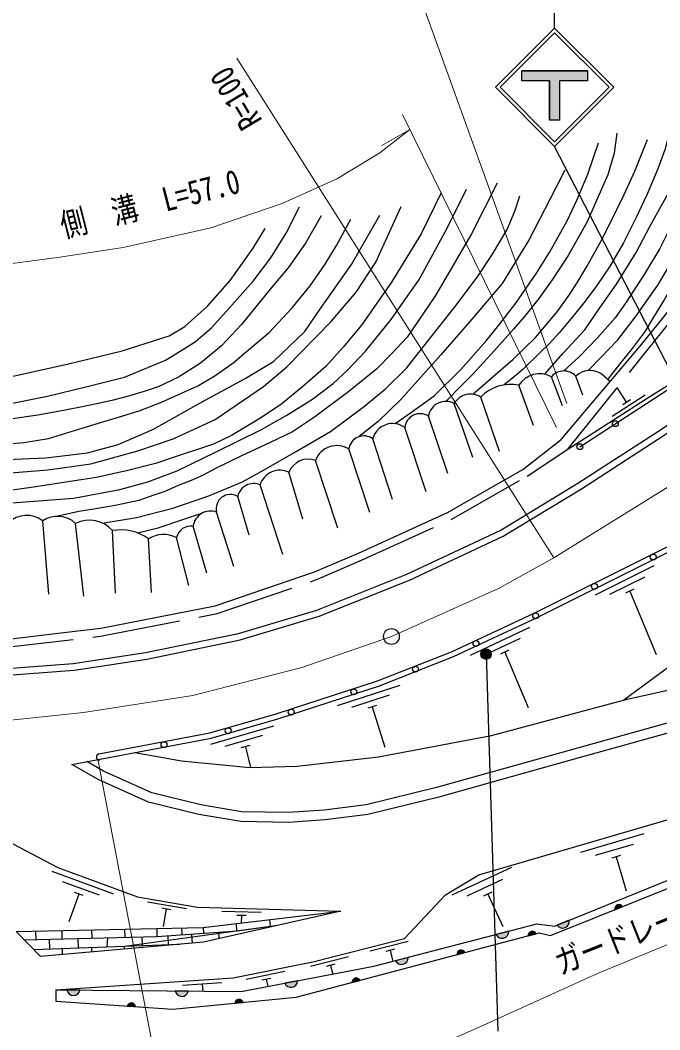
# Model space of a CAD drawing. Units: millimetres at full size, sheet at 1:1000; details may follow other scales. Extents: x 40000 to 680000, y 20000 to 380000.
# Drawn here: x 143065 to 191704, y 243320 to 320090 of the extents above; entities that cross this region are included whole.
import ezdxf
from ezdxf.enums import TextEntityAlignment as Align

# ---------------------------------------------------------------- set-up
doc = ezdxf.new("R2010")
doc.units = ezdxf.units.MM
doc.header["$LTSCALE"] = 1000
doc.linetypes.add('CHAIN', pattern=[18.5, 12, -1.5, 3.5, -1.5])
doc.linetypes.add('DASHED', pattern=[7.5, 6, -1.5])
for name, color, linetype, lineweight in [('M-BGD', 7, 'Continuous', 25), ('M-BMK', 2, 'CHAIN', 13), ('M-BMK-SRVR', 3, 'Continuous', 25), ('M-STR-HTXT', 7, 'Continuous', 13), ('M-STR-STRC', 7, 'Continuous', 25)]:
    doc.layers.add(name, color=color, linetype=linetype, lineweight=lineweight)
doc.styles.add('ＭＳ ゴシック', font='')
doc.styles.get('ＭＳ ゴシック').set_extended_font_data('MS Gothic')

msp = doc.modelspace()

# ---------------------------------------------------------------- hatches: boundary and pattern name
at = {"layer": 'M-BGD'}
for points in [[(188875, 252686), (188294, 252453, -0.84072)], [(184813, 251654, -0.82183), (183895, 251281)], [(180219, 250814, -0.82183), (179260, 250564)], [(182290, 250626), (181685, 250465, -0.84072)], [(172569, 248825, -0.82183), (171610, 248576)], [(176878, 249191), (176273, 249031, -0.84072)], [(168900, 247077), (168295, 246917, -0.84072)], [(164154, 247046, -0.82183), (163181, 246861)], [(147613, 246334, -0.82183), (146622, 246342)], [(155850, 246264, -0.82183), (154859, 246272)], [(151832, 245082), (151207, 245124, -0.84072)], [(160009, 245403), (159386, 245343, -0.84072)]]:
    msp.add_hatch(color=256, dxfattribs=at).paths.add_polyline_path(points)
at = {"layer": 'M-STR-STRC'}
for points in [[(181201, 315488), (183326, 315488), (183326, 312488), (184076, 312488), (184076, 315488), (186201, 315488), (186201, 316238), (181201, 316238)], [(178154, 271675, -0.41421), (178276, 272227, -0.41421), (178829, 272104, -1)]]:
    msp.add_hatch(color=256, dxfattribs=at).paths.add_polyline_path(points)

# ---------------------------------------------------------------- linework, layer by layer
at = {"layer": 'M-BGD'}
for p, q in [((184298, 290776), (183457, 292973)), ((185856, 291569), (185321, 293019)), ((187450, 293043), (187944, 292623)), ((182110, 289264), (180995, 292332)), ((189180, 291054), (188471, 292155)), ((179510, 287292), (178089, 291428)), ((188081, 289989), (190603, 291613)), ((188886, 290864), (189474, 291243)), ((177478, 286834), (176072, 290940)), ((175597, 285627), (174115, 289977)), ((173931, 284235), (172311, 289119)), ((171377, 283654), (169879, 288248)), ((169665, 282660), (168061, 287485)), ((167218, 281468), (165522, 286611)), ((164560, 282139), (163506, 285711)), ((163044, 279452), (161318, 284763)), ((160477, 280932), (159607, 283878)), ((159314, 278548), (158000, 282684)), ((145248, 276437), (144777, 282032)), ((147896, 276303), (147282, 281825)), ((150310, 276530), (150096, 281276)), ((157267, 278044), (156212, 281616)), ((153047, 276576), (152818, 280651)), ((155890, 277111), (154943, 280759)), ((191255, 278598), (186782, 276363)), ((190562, 277748), (187878, 276408)), ((189734, 276832), (189108, 276519)), ((189421, 276675), (191437, 271848)), ((181806, 273901), (177273, 271792)), ((181089, 273071), (178369, 271806)), ((180236, 272178), (179602, 271883)), ((179919, 272031), (181694, 267838)), ((171933, 269501), (167177, 267958)), ((171121, 268765), (168267, 267839)), ((170166, 267982), (169500, 267766)), ((169833, 267874), (170801, 264800)), ((162339, 266404), (157535, 265019)), ((161503, 265695), (158620, 264864)), ((160522, 264944), (159850, 264750)), ((160186, 264847), (160577, 263273)), ((190480, 258211), (185681, 256807)), ((189672, 257412), (186793, 256570)), ((188720, 256571), (188048, 256374)), ((188384, 256473), (189142, 253881)), ((180433, 255668), (175899, 253561)), ((150188, 253624), (145496, 255352)), ((149094, 253547), (146279, 254584)), ((179754, 254757), (177033, 253493)), ((147531, 253643), (146753, 251532)), ((147859, 253522), (147202, 253764)), ((178938, 253783), (178303, 253488)), ((178621, 253635), (179759, 251187)), ((155700, 252512), (152746, 253032)), ((188294, 252453), (188875, 252686)), ((154521, 252445), (153831, 252566)), ((154176, 252506), (153942, 251176)), ((161402, 252240), (158403, 252318)), ((160245, 252000), (159545, 252018)), ((159895, 252009), (159881, 251440)), ((155332, 251056), (155366, 250550)), ((156978, 251089), (157007, 250661)), ((159479, 251391), (159517, 250832)), ((184813, 251654), (183895, 251281)), ((144241, 250832), (144258, 250185)), ((146226, 250872), (146242, 250236)), ((148487, 250918), (148503, 250294)), ((149696, 250324), (149653, 249630)), ((150996, 250968), (151012, 250358)), ((152313, 250391), (152337, 249726)), ((153447, 251018), (153464, 250420)), ((154294, 250477), (154319, 249797)), ((156083, 250598), (156143, 249911)), ((158207, 250259), (158174, 250741)), ((180219, 250814), (179260, 250564)), ((181685, 250465), (182290, 250626)), ((144102, 249431), (155204, 249829)), ((145275, 250211), (145301, 249474)), ((146292, 249050), (146275, 249508)), ((147459, 250267), (147485, 249552)), ((148516, 249244), (148503, 249588)), ((151009, 249462), (151002, 249678)), ((172578, 250031), (169671, 249291)), ((168041, 248876), (165134, 248136)), ((171537, 249457), (170859, 249284)), ((171198, 249370), (171414, 248525)), ((172569, 248825), (171610, 248576)), ((176273, 249031), (176878, 249191)), ((167000, 248302), (166322, 248129)), ((166661, 248215), (166830, 247554)), ((163185, 247753), (160245, 247157)), ((162117, 247231), (161431, 247091)), ((158404, 246903), (155411, 246701)), ((156908, 246802), (156945, 246255)), ((161774, 247161), (161885, 246615)), ((164154, 247046), (163181, 246861)), ((168295, 246917), (168900, 247077)), ((145779, 246349), (145779, 245491)), ((147613, 246334), (146622, 246342)), ((155850, 246264), (154859, 246272)), ((151207, 245124), (151832, 245082)), ((159386, 245343), (160009, 245403))]:
    msp.add_line(p, q, dxfattribs=at)
at = {"layer": 'M-BGD', "linetype": 'DASHED'}
for points in [[(141145, 272308), (149290, 273265), (158035, 274968), (165672, 277575), (169032, 279027), (175834, 282116), (181611, 285425), (184704, 287459), (190790, 295046), (194309, 299406), (200624, 305871), (207283, 307771), (214305, 309223), (219530, 310094), (228995, 310974), (233716, 311162), (235191, 311408), (236344, 312093), (236930, 312738), (238844, 316707), (241607, 322571), (242121, 335811), (243723, 341668)], [(132062, 273196), (136422, 272779), (141102, 272907), (146577, 273551)]]:
    msp.add_lwpolyline(points, dxfattribs=at)
at = {"layer": 'M-BGD'}
for points in [[(184704, 287459), (190953, 291482), (194376, 293611), (197569, 295415), (201000, 297064), (205055, 298760), (209020, 299972), (212594, 300916), (218260, 301866), (224359, 302370), (230173, 302493), (232586, 302745), (235557, 303128), (238494, 303997), (240153, 304797), (241852, 305906), (243042, 307018), (244004, 308245), (248472, 317388), (249961, 322933), (250243, 335333), (251525, 339813)], [(182955, 293166), (184332, 294736), (186004, 296539), (187147, 298209), (188401, 300012), (189918, 302430), (190954, 304396), (192339, 306902), (193703, 310001), (194428, 312133), (195132, 314486)], [(199870, 314216), (199372, 312438), (198831, 310892), (198195, 309390), (197319, 307486), (196700, 306301), (196073, 305348), (195489, 304455), (194990, 303682), (194387, 302620), (193536, 301332), (192626, 299829), (192033, 298825), (191236, 297499), (190589, 296438), (189597, 295137), (188638, 293942), (187740, 292797)], [(196470, 313553), (195738, 311447), (194230, 307722), (192722, 304752), (191701, 302735), (190526, 300762), (189086, 298575), (188302, 297450), (186962, 295940), (185579, 294486), (184409, 293416)], [(192669, 312502), (192095, 310234), (191549, 308800), (190742, 306873), (189908, 305097), (188937, 303164), (187940, 301415), (186915, 299913), (186026, 298724), (185094, 297556), (184042, 296326), (183304, 295507), (182608, 294809), (181315, 293562), (180660, 293009), (179861, 292358)], [(186252, 293449), (187243, 294475), (188508, 295779), (189847, 297530), (191561, 299951), (192886, 302208), (194677, 305661), (195596, 307650), (196384, 309403), (197133, 311098), (197764, 312845)], [(188444, 311510), (188238, 309988), (187743, 308333), (186970, 306546), (186172, 304770), (184734, 302185), (183530, 300351), (182495, 298916), (181410, 297568), (180568, 296607), (178888, 294693), (177491, 293179), (176680, 292358), (175433, 291103)], [(177495, 291647), (179199, 293137), (180538, 294289), (182260, 295962), (183901, 297925), (184870, 299248), (185564, 300371), (186160, 301357), (187226, 303264), (187851, 304495), (188985, 306833), (189799, 308622), (190756, 311013)], [(171571, 289412), (172824, 290280), (174535, 291515), (176585, 293540), (178493, 295718), (179463, 296907), (180744, 298562), (182339, 300857), (183344, 302469), (184661, 304836), (185422, 306467), (186232, 308394), (187042, 310774)], [(184492, 308679), (183345, 306453), (181781, 303423), (179704, 300074), (177584, 297567), (175056, 294632), (172017, 291248), (170277, 289587), (168845, 288429)], [(140425, 283245), (147115, 283757), (150630, 284413), (152760, 284994), (155000, 285824), (157919, 287237), (161405, 288974), (163331, 290048), (165282, 291264), (166856, 292461), (167957, 293475), (169331, 294918), (171282, 297340), (172267, 298759), (173376, 300333), (174139, 301724), (175530, 304276), (176997, 307229)], [(179341, 307705), (177397, 303857), (174653, 299152), (172481, 295990), (171299, 294714), (170194, 293590), (168054, 291863), (165443, 289901), (163766, 288796), (162013, 287958), (159897, 286967), (157915, 285996), (156916, 285474), (156077, 285093), (155067, 284712), (154057, 284255), (153219, 283969), (152097, 283561), (150405, 283202), (148811, 282930), (147536, 282734), (145832, 282362)], [(175067, 306975), (173559, 303845), (171302, 300158), (169025, 296895), (167635, 295223), (166319, 293766), (164558, 292232), (162958, 290908), (161423, 289874), (159145, 288518), (157772, 287856), (156690, 287500), (155219, 287016), (153345, 286369), (151247, 285851), (148863, 285320), (146856, 285010), (144265, 284595), (141733, 284243)], [(146577, 273551), (149197, 273859), (157880, 275549), (165456, 278136), (168789, 279575), (175560, 282650), (181297, 285937), (184197, 288213), (190322, 295422), (193859, 299805), (199981, 306744)], [(149304, 281855), (151916, 282274), (154682, 282993), (157406, 283924), (159979, 284979), (161791, 286007), (164002, 287278), (166662, 288824), (169139, 290663), (170845, 292050), (172449, 293625), (174793, 296621), (176252, 298455), (177888, 300657), (178987, 302290), (180085, 304183), (180679, 305562), (181069, 306732)], [(141027, 285580), (145159, 285897), (148429, 286352), (152016, 287343), (154710, 288254), (157890, 289725), (161576, 292241), (163339, 293727), (166712, 297182), (168615, 299401), (170101, 301679), (172026, 305923)], [(142492, 290975), (145148, 291508), (148066, 292211), (150990, 292955), (154103, 294243), (155566, 295133), (156386, 295667), (157623, 296708), (158952, 298205), (160790, 300241), (162131, 302024), (163292, 303889), (164308, 305907)], [(140827, 286639), (145021, 286820), (148196, 287198), (150514, 287835), (153197, 289002), (156843, 291048), (160176, 292840), (162321, 294148), (164698, 296415), (165842, 298087), (168261, 301516), (170408, 305270)], [(141533, 287823), (143347, 287974), (145229, 288294), (148194, 289188), (149337, 289557), (150547, 289917), (152113, 290381), (153808, 291039), (156567, 292293), (157861, 293056), (159333, 294095), (160129, 294761), (162000, 296342), (163757, 298219), (165108, 299898), (166253, 301546), (167110, 302956), (168218, 304955)], [(165949, 305217), (164750, 303147), (163448, 301272), (162068, 299632), (159891, 296945), (158367, 295318), (156778, 294003), (155107, 292956), (153557, 292214), (152568, 291888), (151291, 291511), (150041, 291159), (148999, 290951), (147515, 290638), (145947, 290339), (144411, 290052), (142301, 289740)], [(114875, 298841), (117664, 296506), (119737, 295196), (121929, 293934), (123240, 293481), (125655, 292978), (128697, 292600), (132272, 292314), (137228, 292385), (142636, 293051), (146639, 293947), (150814, 294953), (154382, 296085), (155586, 296809), (157341, 298380), (159033, 300293), (160769, 302765), (161706, 304238)], [(185625, 287661), (192218, 291935), (197645, 294986), (201750, 297015), (206122, 298761), (209645, 299882), (214483, 300870), (218630, 301463), (222673, 301889), (229200, 302011), (232864, 302373), (235750, 302838), (238155, 303463), (240288, 304422)], [(141394, 270730), (147106, 271173), (152604, 271999), (159677, 273448), (165623, 275238), (172479, 277974), (179562, 281296), (185475, 284888), (191758, 288944), (194747, 290960), (197405, 292545), (200272, 293950), (203169, 295314), (206960, 296808), (210463, 297953), (213089, 298543), (216152, 299160), (220241, 299769), (225782, 300121), (231503, 300143), (235721, 300679), (238507, 301314), (240915, 302192), (242521, 303176)], [(141417, 270230), (147163, 270676), (152692, 271506), (159799, 272963), (165788, 274765), (172678, 277515), (179799, 280855), (185740, 284465), (192033, 288527), (195015, 290537), (197643, 292105), (200489, 293499), (203367, 294855), (207130, 296338), (210596, 297471), (213194, 298054), (216238, 298667), (220294, 299271), (225799, 299621), (231536, 299643), (235808, 300186), (238649, 300834), (241133, 301739), (242782, 302749)], [(149048, 264294), (157497, 265893), (162540, 267347), (170244, 269847), (175858, 272071), (182156, 275002), (190840, 279341), (199651, 283743), (202806, 285294), (204991, 286124), (207813, 287050), (211208, 287733), (215135, 288282), (220023, 288563), (223734, 288432), (229055, 287852), (232031, 287214), (234979, 286259), (236583, 285452), (238406, 284101), (239476, 282848), (240535, 281319), (240826, 280659)], [(146990, 263497), (157590, 265503), (162657, 266964), (170380, 269470), (176017, 271704), (182330, 274642), (191019, 278983), (199828, 283385)], [(151989, 281105), (153560, 281483), (155586, 282178), (156887, 282594)], [(227179, 279535), (226476, 279919), (224343, 280120), (221124, 280215), (216849, 279984), (213098, 279479), (209685, 278841), (205381, 277522), (202280, 276388), (197564, 274186), (193300, 271581), (188976, 268396)], [(235935, 279076), (205777, 270404), (183274, 264137), (174718, 261744), (169375, 260422), (166181, 260032), (163454, 259836), (159903, 259906), (156792, 260416), (153070, 261349), (149394, 262996), (148130, 263713)], [(236670, 278507), (205981, 269682), (183476, 263415), (174910, 261019), (169511, 259683), (166254, 259285), (163474, 259085), (159835, 259158), (156640, 259681), (152824, 260638), (149055, 262326), (146990, 263497)], [(145779, 246349), (159252, 247262), (165313, 248491), (172279, 250265), (175395, 253588), (177938, 255105), (194346, 259905), (212567, 265031), (230607, 270064), (239176, 272595)], [(151794, 264407), (155331, 263773), (160520, 263271), (164120, 263356), (170318, 264086), (178916, 265699), (189326, 268490), (193359, 269386), (206061, 272408), (214624, 272948)], [(145779, 246349), (159858, 246230), (169968, 248149), (182359, 251370), (183719, 251209), (192261, 254682), (207657, 260862), (223482, 267114), (224727, 266119), (224846, 256562), (225188, 251565), (225625, 244838)], [(145779, 245491), (154672, 244890), (164047, 245791), (182529, 250689), (183393, 250483), (203602, 258607), (222813, 266301), (223883, 265591), (224134, 256996), (224539, 249389), (224914, 244952)], [(136905, 260861), (141514, 257976), (145934, 255670), (151991, 253439), (156549, 252636), (167444, 252353)], [(167444, 252353), (157004, 249986), (144621, 248904), (142750, 250802)], [(142750, 250802), (156978, 251089), (167444, 252353)], [(143380, 250163), (153464, 250420), (159585, 250837), (162648, 251266)], [(151002, 249678), (162106, 251190), (162044, 251701)]]:
    msp.add_lwpolyline(points, dxfattribs=at)
for centre in [(188324, 289410), (185625, 287661), (191207, 279273), (186734, 277038), (182262, 274803), (177728, 272693), (173125, 270746), (168434, 269023), (163678, 267480), (158885, 266059), (154002, 265002)]:
    msp.add_circle(centre, 225, dxfattribs=at)
for centre, radius, start, end in [((184409, 292171), 1245, 42.93344, 139.88107), ((186398, 291908), 1547, 47.17651, 134.1115), ((182557, 291380), 1830, 60.54804, 148.64593), ((180358, 289256), 3142, 78.31101, 136.24319), ((175433, 289769), 1334, 61.37436, 171.01167), ((177311, 290232), 1427, 56.97941, 150.24924), ((173474, 289001), 1168, 56.68744, 174.17303), ((171388, 287867), 1556, 53.61049, 165.8322), ((169188, 287347), 1135, 52.50851, 173.03311), ((167147, 286015), 1731, 58.11908, 159.83909), ((164966, 285149), 1565, 69.17645, 158.94868), ((162817, 284302), 1569, 63.94739, 162.88535), ((160833, 283604), 1257, 67.31533, 167.39488), ((159055, 282942), 1086, 59.46837, 193.76613), ((157542, 281421), 1344, 70.06823, 171.66635), ((143567, 280398), 2033, 53.47109, 133.3536), ((145896, 280306), 2057, 47.61709, 122.9542), ((148325, 279685), 2380, 41.93827, 115.9815), ((150739, 277839), 3497, 53.51951, 100.5953), ((153978, 278794), 2189, 63.83691, 121.99076), ((156066, 280464), 1161, 82.74427, 165.30119), ((149089, 264073), 225, 100.71586, 280.71586), ((188605, 252519), 318, 31.79038, 192.00812), ((184317, 251558), 505, 213.29164, 10.94983), ((179715, 250784), 505, 205.74143, 3.39963), ((182002, 250493), 318, 24.73487, 184.9526), ((172065, 248795), 505, 205.74143, 3.39963), ((176590, 249058), 318, 24.73487, 184.9526), ((168612, 246944), 318, 24.73487, 184.9526), ((163649, 247049), 505, 201.91816, 359.57635), ((147119, 246436), 505, 190.68802, 348.34621), ((155356, 246366), 505, 190.68802, 348.34621), ((151516, 245049), 318, 6.02186, 166.23959), ((159702, 245319), 318, 15.37964, 175.59737)]:
    msp.add_arc(centre, radius, start, end, dxfattribs=at)
at = {"layer": 'M-BMK'}
msp.add_lwpolyline([(140733, 266688), (147889, 267446), (156192, 268742), (164478, 270880), (171294, 273224), (179443, 276884), (183658, 279220), (194100, 285704), (201534, 290774), (204199, 292207), (207297, 293374), (210626, 294547), (213610, 295223), (217078, 295795), (224233, 296516), (228644, 296833), (237679, 296941), (242446, 296673)], dxfattribs=at)
at = {"layer": 'M-BMK-SRVR'}
msp.add_circle((171294, 273224), 600, dxfattribs=at)
at = {"layer": 'M-STR-HTXT'}
for p, q in [((171363, 327744), (184644, 290944)), ((183658, 279220), (159550, 317215)), ((172148, 312919), (183840, 289114)), ((172703, 311790), (170577, 310562)), ((148963, 263887), (154604, 234518))]:
    msp.add_line(p, q, dxfattribs=at)
for points in [[(132844, 300680), (136209, 300928), (140694, 301368), (146077, 302059), (150894, 302811), (157553, 304301), (162983, 306148), (167191, 308057), (170423, 310008), (172703, 311790)], [(154352, 235830), (159319, 236601), (169261, 239685), (177733, 243407), (186968, 247610), (195254, 251034), (206130, 255332), (210377, 256867), (212906, 257538), (216182, 258310), (219016, 258918), (223410, 259594), (226532, 259905)]]:
    msp.add_lwpolyline(points, dxfattribs=at)
at = {"layer": 'M-STR-STRC'}
for p, q in [((183702, 319489), (183702, 332381)), ((179202, 314989), (183702, 319489)), ((188202, 314988), (183702, 319489)), ((179555, 314989), (183702, 319135)), ((187849, 314988), (183702, 319135)), ((186201, 316238), (181201, 316238)), ((186201, 316238), (186201, 315488)), ((179202, 314989), (183702, 310488)), ((179555, 314989), (183702, 310842)), ((183326, 315488), (181201, 315488)), ((183326, 315488), (183326, 312488)), ((183702, 310842), (187849, 314988)), ((183702, 310488), (188202, 314988)), ((184076, 315488), (184076, 312488)), ((186201, 315488), (184076, 315488)), ((184076, 312488), (183326, 312488)), ((192892, 292688), (183702, 310488)), ((178491, 271890), (179377, 243223))]:
    msp.add_line(p, q, dxfattribs=at)
msp.add_lwpolyline([(181201, 316238), (186201, 316238), (186201, 315488), (184076, 315488), (184076, 312488), (183326, 312488), (183326, 315488), (181201, 315488)], close=True, dxfattribs=at)
msp.add_circle((178491, 271890), 400, dxfattribs=at)

# ---------------------------------------------------------------- texts
at = {"layer": 'M-STR-HTXT', "style": 'ＭＳ ゴシック', "width": 0.8}
for s, rotation, p in [('R=100', 120.744, (160720, 314884)), ('側\u3000溝\u3000L=57.0', 14.366, (153298, 304740)), ('ガードレール\u3000L=97.0', 21.703, (193641, 250658))]:
    msp.add_text(s, height=1833, rotation=rotation, dxfattribs=at).set_placement(p, align=Align.BOTTOM_CENTER)

doc.saveas('drawing.dxf')
